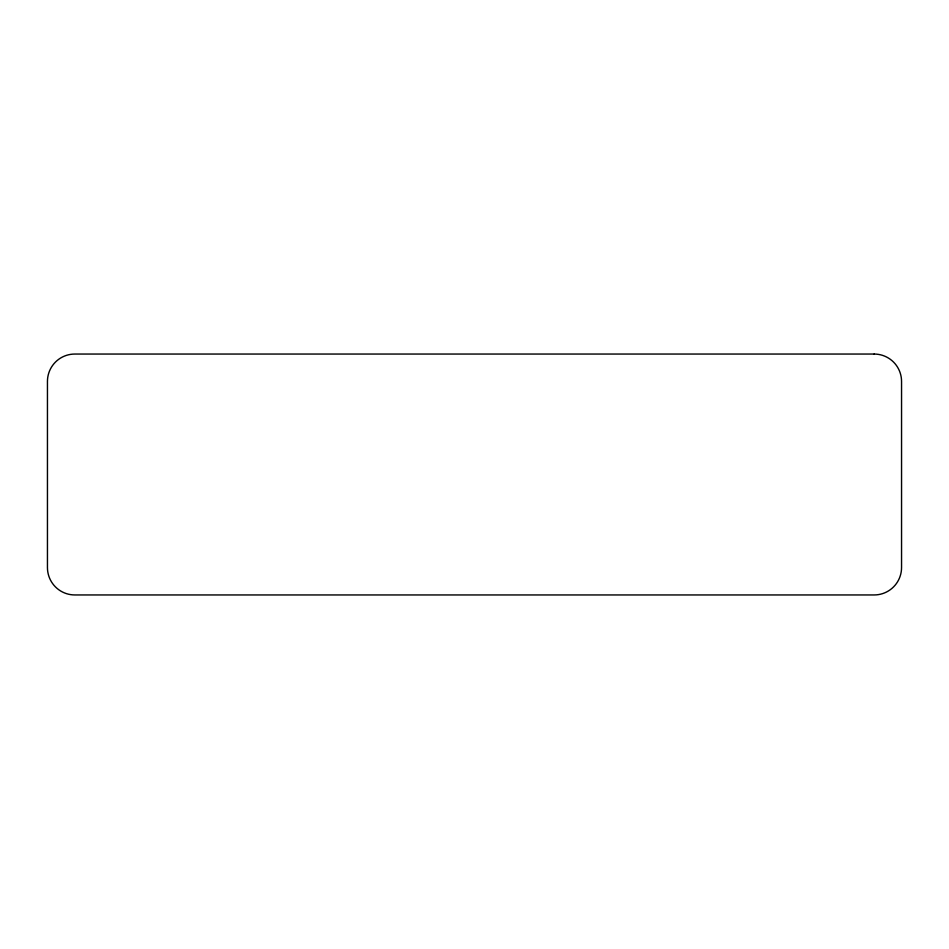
<?xml version="1.0" encoding="UTF-8"?>
<svg xmlns="http://www.w3.org/2000/svg" width="949" height="949" viewBox="0 0 949 949"><rect width="100%" height="100%" fill="white"/><g stroke="black" fill="none" stroke-linecap="round" stroke-linejoin="round"><path stroke-width="1.42" d="M874.171 354.048L74.829 354.048A27.379 27.379 0 0 0 47.45 381.427L47.45 567.573A27.379 27.379 0 0 0 74.829 594.952L874.171 594.952A27.379 27.379 0 0 0 901.55 567.573L901.55 381.427A27.379 27.379 0 0 0 874.171 354.048"/></g></svg>
